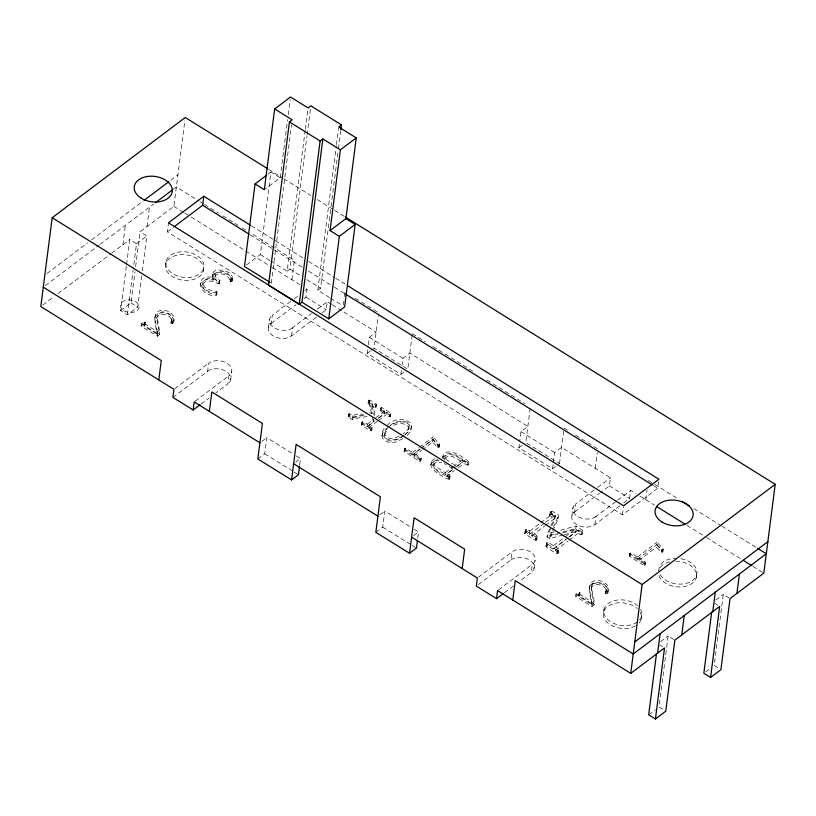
<?xml version="1.0" encoding="UTF-8"?>
<svg xmlns="http://www.w3.org/2000/svg" width="816" height="816" viewBox="0 0 816 816"><rect width="100%" height="100%" fill="white"/><g stroke="black" fill="none" stroke-linecap="round" stroke-linejoin="round"><path stroke-width="0.61" stroke-dasharray="4.08 3.06" d="M434.948 458.48C422.056 466.099 441.864 476.33 447.698 478.941L449.606 479.125L450.187 476.014L447.086 473.81L454.798 468.007M431.256 461.978C431.46 470.322 443.323 471.434 448.025 476.391L449.147 476.799L450.187 476.014M437.917 459.561C425.738 462.937 439.008 474.025 444.985 475.249L453.308 468.986L444.169 463.478M433.582 462.437L434.877 466.007L445.312 472.709L444.985 475.249M213.251 280.123L212.272 276.604L213.17 272.513A8.272 5.518 7.3 0 1 217.056 269.974L224.298 270.218L229.347 272.911A12.811 8.558 7.3 0 1 232.244 276.634L231.999 281.724L230.102 281.367C233.06 265.506 202.093 270.565 219.575 283.091L218.504 283.876C199.512 273.737 196.88 293.566 216.362 294.117L216.505 295.168C199.573 298.33 191.974 273.054 213.588 277.532L213.251 280.123C208.743 278.919 201.185 279.266 200.165 284.978M215.077 273.768L215.832 277.287L219.912 280.5L219.575 283.091M404.573 434.989C417.058 425.564 398.636 419.271 391.823 427.064M408.694 429.563C411.866 417.313 393.536 420.24 388.946 426.931M387.447 428.206C384.53 430.95 382.561 437.152 386.641 439.691A6.487 4.335 7.3 0 0 392.363 440.987L399.208 438.794L403.777 435.591M384.815 432.368L384.948 435.03L386.968 437.141A6.487 4.335 7.3 0 0 392.69 438.447L399.534 436.244M122.859 244.749L125.338 225.369M141.729 275.859L137.731 307.03L127.388 314.813L120.646 310.621L126.398 265.741M126.562 264.496L129.754 239.557L136.496 243.749L133.304 268.688M127.388 314.813L133.141 269.933M120.646 310.621L130.988 302.838L134.987 271.667M135.619 266.679L140.097 231.775L173.879 206.326L184.946 119.983M146.992 226.573L149.471 207.193M142.361 270.871L146.839 235.967L140.097 231.775M141.086 326.104L141.392 323.687L143.32 322.228L145.085 322.065L145.187 325.033L144.177 326.125L157.162 334.193C158.059 326.706 149.042 309.754 163.057 310.529C169.84 309.856 177.521 317.098 172.727 323.605L170.881 323.116L172.003 318.566C171.462 312.212 161.252 309.57 157.376 314.456L156.713 318.73L159.467 334.723L157.427 336.263L141.086 326.104L143.963 324.268L145.187 325.033M143.963 324.268L144.269 321.851M144.177 326.125L144.483 323.707L145.493 322.616M144.779 324.482L145.085 322.065M157.57 331.704L157.162 334.193L155.02 322.473L154.897 315.853M658.604 481.481L657.727 488.264L622.424 514.845L167.331 231.866L168.494 222.829M165.74 264.119L166.107 261.242M157.427 336.263L157.733 333.846L159.773 332.306L157.029 316.312M159.467 334.723L159.773 332.306M171.278 323.595L171.187 320.698M170.881 323.116L172.003 318.566M172.033 323.809L172.349 321.392L174.114 318.923M172.727 323.605L173.033 321.188M203.357 270.912A19.145 12.781 7.3 0 0 177.806 255.031A19.145 12.781 7.3 0 0 172.482 276.604A19.145 12.781 7.3 0 0 203.357 270.912L203.725 268.036A19.145 12.781 7.3 0 0 178.174 252.154A19.145 12.781 7.3 0 0 172.849 273.727A19.145 12.781 7.3 0 0 203.725 268.036M202.511 285.304C201.868 276.318 213.843 277.817 218.831 281.296L219.912 280.5M216.362 294.117L216.699 291.536C211.497 290.608 203.429 289.221 202.847 282.713M216.505 295.168L216.699 291.536M216.75 294.647L217.076 292.057M218.504 283.876L218.831 281.296M172.921 397.423L207.621 371.3L208.651 363.222A13.127 8.762 7.3 0 1 227.042 363.273A13.127 8.762 7.3 0 1 228.878 375.799L227.848 383.877L215.944 392.833M219.32 283.652L219.647 281.061M230.438 281.693L230.428 278.786M231.265 281.928L231.591 279.337L232.662 278.246M231.999 281.724L232.336 279.133M230.622 379.919L231.662 371.841M246.463 264.976L260.335 254.531L270.912 171.992L280.174 177.755L264.323 189.7M280.174 177.755L287.609 119.717M288.262 114.668L290.2 99.532M271.279 283.132L291.547 124.879M268.525 327.287L269.566 319.209M316.322 317.24L291.536 335.906A13.127 8.762 7.3 0 1 273.146 335.845A13.127 8.762 7.3 0 1 271.31 323.33L272.35 315.251L293.158 299.574M271.055 261.191L287.13 271.187L305.153 130.519M305.317 129.254L308.05 107.906M257.846 458.949L264.751 453.757L266.812 437.611L293.148 453.982M287.13 271.187L289.894 269.117L306.949 135.976M307.112 134.722L310.488 108.344M291.873 279.684L294.352 260.304L251.053 233.386M291.536 335.906L292.577 327.828L311.406 313.64M304.021 298.687L306.01 297.197L307.04 289.119L305.021 287.864M329.603 297.595L317.812 290.261L336.314 145.819M336.478 144.565L338.569 128.234M317.812 290.261L320.566 288.191L338.273 150.022M338.426 148.767L340.68 131.182M299.727 464.783L300.523 458.572L294.209 454.645M322.269 312.763L326.237 309.774L327.267 301.696L331.316 304.215M343.21 305.072L343.679 301.441M344.301 296.596L344.923 291.751M367.057 416.599L360.182 417.466L352.481 419.73L348.33 416.864L348.901 413.763L353.053 415.344L361.121 413.1M348.33 416.864L348.901 413.763M348.575 416.303L349.381 416.078L349.707 413.528M352.481 419.73L353.053 415.344M403.849 372.167L400.891 374.401L367.18 353.44L368.138 345.984M368.302 344.74L369.25 337.283L376.145 332.092L342.434 311.131M361.508 425.054L362.08 421.954L364.007 422.158L367.292 424.187L366.965 426.737L362.559 424.269L361.508 425.054L369.679 430.42L371.586 430.613L372.167 427.502L369.067 425.299L374.85 420.944M361.753 424.493L362.08 421.954M362.559 424.269L362.885 421.729M371.127 350.472L374.075 348.238L378.471 313.925M371.576 413.62L369.475 404.461L368.047 403.298L368.628 400.187L370.535 400.37L376.492 404.348L375.911 407.459L373.983 407.255L372.035 406.052L372.361 403.502L375.431 405.144L376.492 404.348M368.047 403.298L368.628 400.187M368.302 402.727L369.097 402.502L369.424 399.952M369.475 404.461L369.801 401.911L368.373 400.748M371.841 430.042L368.74 427.839L369.067 425.299M370.79 430.828L371.117 428.288L372.167 427.502M371.586 430.613L371.912 428.063M375.115 407.684L375.431 405.144M366.965 426.737L373.432 421.862L373.657 420.169M375.911 407.459L376.237 404.92M378.338 418.169L384.305 413.681L380.297 410.907L380.868 407.796L382.806 408L390.956 413.345L390.385 416.456L388.467 416.272L386.08 414.783L386.407 412.233L389.905 414.14L390.956 413.345M380.297 410.907L380.868 407.796M380.542 410.346L381.347 410.111L381.674 407.572M384.305 413.681L384.632 411.131L380.623 408.367M402.941 438.661L395.617 442.078L390.548 442.568A9.19 6.14 7.3 0 1 385.193 440.783C380.276 438.202 381.613 431.093 384.907 427.757M389.579 416.68L389.905 414.14M390.385 416.456L390.711 413.916M400.891 374.401L401.37 370.668M402.013 365.701L402.961 358.244L409.856 353.053L527.85 426.421L520.955 431.613L519.68 441.548M375.839 532.318L382.735 527.126L384.805 510.969L411.142 527.35M412.182 334.886L407.786 369.199L374.075 348.238M404.063 451.513L404.389 448.973L405.44 448.188L412.631 452.39L412.304 454.93L406.215 451.146L405.113 450.728L404.063 451.513L419.842 461.326L420.883 460.54L421.209 458L414.416 453.492L422.219 447.607M404.308 450.952L404.634 448.412M405.113 450.728L405.44 448.188M407.225 435.356C422.392 420.036 395.056 413.855 386.957 425.983M420.883 460.54L414.089 456.042L414.416 453.492M419.842 461.326L420.169 458.786L421.209 458M420.638 461.111L420.964 458.561M417.721 538.152L418.516 531.94L412.192 528.003M432.633 442.068L433.194 436.907L439.63 444.19L439.028 447.229L437.458 447.25L432.633 442.068L422.872 449.422M437.458 447.25L437.784 444.71L432.959 439.518L423.198 446.872M438.253 447.443L438.58 444.904L439.63 444.19M439.028 447.229L439.355 444.689M442.507 458.398C444.312 443.822 464.661 457.888 468.986 461.856L468.404 464.967L466.497 464.783L464.1 463.294L464.426 460.754L467.925 462.652L468.986 461.856M444.873 460.061C443.465 448.229 458.98 455.675 462.652 459.653L462.325 462.193L455.726 467.16M449.861 478.553L446.76 476.36L447.086 473.81M448.82 479.349L449.147 476.799M449.606 479.125L449.932 476.585M454.777 467.874L455.104 465.334L462.652 459.653M467.599 465.202L467.925 462.652M468.404 464.967L468.731 462.427M555.543 466.497L552.595 468.721L518.884 447.76L519.517 442.792M530.176 408.245L525.779 442.568L559.49 463.529L556.532 465.752M478.298 584.582L511.01 559.949L512.05 551.871A13.127 8.762 7.3 0 1 530.441 551.932A13.127 8.762 7.3 0 1 532.277 564.448L531.236 572.526L519.343 581.482M524.688 533.593L525.433 529.533L527.952 529.798L529.89 531.002L529.462 534.317L526.055 532.562L524.688 533.593L534.164 539.855L536.693 540.121L537.448 536.051L532.205 532.44L531.787 535.765L537.02 539.376M525.004 532.858L525.433 529.533M526.055 532.562L526.483 529.237M535.643 540.396L536.071 537.081L537.448 536.051M536.693 540.121L537.122 536.795M534.021 568.568L535.061 560.49M552.595 468.721L553.228 463.753M553.391 462.509L554.666 452.574L561.561 447.382L610.439 477.778L609.399 485.846L600.484 492.568M550.147 512.091L552.544 513.937L552.116 517.262L549.729 515.416L550.484 511.346L553.003 511.612L558.695 515.151L558.277 518.476L550.555 536.183L557.736 534.215M563.111 534.97L549.729 538.621L547.077 536.969L547.505 533.654L550.453 526.912M545.965 546.822L546.71 542.762L549.209 543.007L553.483 545.669L553.064 548.995L547.332 545.792L545.965 546.822L555.441 553.085L557.94 553.33L558.695 549.27L555.808 547.118L565.661 539.692M549.729 515.416L550.484 511.346M546.281 546.088L546.71 542.762M550.055 514.672L551.106 514.376L551.534 511.051M547.332 545.792L547.76 542.467M549.729 538.621L550.157 535.296L547.505 533.654M559.49 463.529L563.887 429.206M550.555 536.183L550.973 532.858L552.911 528.431M545.578 525.382L554.441 518.701L554.86 515.375L555.359 515.692L554.931 519.007L547.077 536.969M558.277 552.595L555.38 550.433L555.808 547.118M556.91 553.625L557.328 550.3L558.695 549.27M557.94 553.33L558.368 550.015M571.924 515.936L572.965 507.858M619.711 505.889L594.935 524.555A13.127 8.762 7.3 0 1 576.545 524.494A13.127 8.762 7.3 0 1 574.709 511.979L575.739 503.9L596.557 488.223M564.325 534.643L575.27 531.655L576.137 525.994L582.757 530.471L582.002 534.531L580.951 534.827L578.034 533.378L578.462 530.053L581.38 531.502L582.757 530.471M568.823 537.122L575.719 531.93L576.137 528.605L561.102 532.318M580.951 534.827L581.38 531.502M582.002 534.531L582.42 531.206M592.967 583.511L591.977 584.684C590.611 591.498 595.201 598.179 594.068 604.962L592.028 606.502L575.678 596.333L575.994 593.915L577.922 592.467L579.686 592.294L579.788 595.262L578.779 596.363L591.753 604.432C592.651 596.935 583.644 579.982 597.649 580.757C604.442 580.094 612.122 587.326 607.318 593.844L605.472 593.354L606.594 588.795C606.206 583.491 599.617 581.4 595.088 582.522C584.705 585.154 591.131 597.404 591.855 604.36M575.678 596.333L578.554 594.507L578.87 592.079M578.779 596.363L579.085 593.936L580.094 592.844M595.272 468.343L597.281 452.594M579.788 595.262L579.686 592.294M594.935 524.555L595.966 516.477L616.784 500.8M589.183 588.509L589.489 586.092M594.068 604.962L591.753 592.926L591.62 586.541M591.753 604.432L592.161 601.933M592.028 606.502L592.334 604.075L594.374 602.545M603.595 612.224L603.962 609.348M605.87 593.824L605.788 590.937M605.472 593.354L606.594 588.795M606.635 594.038L606.951 591.62L608.716 589.152M607.318 593.844L607.634 591.427M622.424 514.845L623.444 506.94M623.679 502.901L629.626 498.423L630.666 490.355L635.715 493.496M629.411 556.124L629.952 553.166L631.768 553.35L637.571 556.951L637.255 559.378L630.411 555.37L629.411 556.124L630.074 556.808L643.365 565.07L645.181 565.253L645.731 562.285L639.265 558.001L638.948 560.429L645.425 564.713M629.646 555.594L629.952 553.166M630.411 555.37L630.717 552.952M645.833 499.78L647.078 490.09M644.426 565.457L644.732 563.04L645.731 562.285M645.181 565.253L645.487 562.826M641.213 619.018L641.58 616.141M637.255 559.378L656.911 544.711L657.135 542.222L663.255 549.148L662.684 552.044L661.184 552.065L656.605 547.128L656.911 544.711L661.501 549.637L663.255 549.148M661.184 552.065L661.501 549.637M661.949 552.248L662.255 549.831M662.684 552.044L662.99 549.617M673.904 639.54L668.131 635.95L659.022 707.013L663.836 710.002M696.374 577.473L696.742 574.597M729.065 597.995L723.292 594.405L714.184 665.468L718.998 668.457M381.939 435.815L383.122 432.113L386.641 428.522M411.58 426.105L410.397 429.808L405.073 434.765M156.713 318.73L157.07 316.873C160.946 311.998 171.146 314.639 171.686 320.984M591.314 588.958L591.661 587.112C595.537 582.226 605.747 584.868 606.288 591.223M154.581 318.271C156.458 309.019 173.869 312.477 173.808 321.341M212.272 276.604L212.843 275.094A8.272 5.518 7.3 0 1 216.719 272.564L223.961 272.799L229.01 275.492A12.811 8.558 7.3 0 1 231.907 279.225L232.336 280.826M444.822 458.918C448.769 452.125 458.235 459.439 462.325 462.193M409.02 427.013L407.592 429.838L403.298 433.653M384.489 434.908L385.927 432.082L388.62 429.471M553.391 527.32L558.695 515.151M550.943 525.79L555.359 515.692M433.255 464.977L435.826 462.468L441.772 462.55M430.93 464.518C432.001 461.305 435.866 460.265 438.926 460.632M214.751 276.349C218.81 270.841 229.48 274.91 230.102 281.367M442.996 457.133C451.024 449.698 462.213 460.346 468.659 464.406M46.869 273.544L87.496 242.933M91.565 239.873L143.371 200.858M170.809 180.193L177.919 174.838M45.308 285.651L99.001 245.208M100.011 244.443L153.459 204.194M173.38 189.19L176.368 186.946L199.094 201.073M42.83 305.031L53.968 296.636M58.018 293.587L110.701 253.909M111.71 253.144L129.754 239.557M136.496 243.749L146.839 235.967M167.331 231.866L173.38 227.317M267.934 174.236L270.912 171.992M174.95 388.6L208.651 363.222M294.158 298.829L299.115 295.096M305.062 290.618L307.04 289.119M271.31 323.33L296.096 304.664M195.177 401.176L228.878 375.799M317.353 309.162L327.267 301.696M201.083 404.032L209.008 398.055M367.18 353.44L370.138 351.206M261.885 441.323L266.812 437.611M295.596 462.284L300.523 458.572M367.292 424.187L373.759 419.322M375.686 417.874L384.632 411.131M378.695 418.037L386.407 412.233M368.74 427.839L377.41 421.311M378.369 420.587L386.08 414.783M387.539 427.849C393.332 421.576 408.408 418.149 411.254 428.655M412.631 452.39L418.506 447.964M419.485 447.229L433.194 436.907M412.304 454.93L420.138 449.035M421.117 448.3L432.868 439.447L439.304 446.729M414.089 456.042L421.892 450.157M379.879 514.682L384.805 510.969M445.312 472.709L453.635 466.436M455.756 467.282L464.426 460.754M446.76 476.36L454.471 470.557M458.327 467.65L464.1 463.294M518.884 447.76L522.821 444.791M413.59 535.643L418.516 531.94M529.89 531.002L539.743 523.576M540.722 522.842L552.544 513.937M529.462 534.317L545.017 522.801M545.221 522.454L554.86 515.375M531.787 535.765L544.588 526.116M478.349 577.259L512.05 551.871M597.547 487.478L610.439 477.778M574.709 511.979L599.485 493.313M553.483 545.669L564.325 537.509M565.304 536.765L576.137 528.605M498.576 589.835L532.277 564.448M617.773 500.055L630.666 490.355M553.064 548.995L567.834 537.866M569.599 536.724L578.462 530.053M555.38 550.433L568.191 540.794M569.17 540.049L578.034 533.378M504.472 592.681L513.397 585.959M637.571 556.951L657.135 542.222M638.948 560.429L656.605 547.128M660.603 641.611L668.131 635.95M715.765 600.066L723.292 594.405M648.679 714.806L655.258 709.849M705.728 671.843L709.481 669.008M403.267 436.121L395.944 439.528L390.874 440.028A9.19 6.14 7.3 0 1 385.519 438.233L383.071 435.979L382.265 433.265M592.253 584.083C598.169 581.614 608.104 584.164 608.41 591.58M550.973 532.858L554.574 531.879M560.561 530.247L576.137 525.994M550.157 535.296L559.888 532.644M562.53 532.909L575.708 529.319L582.328 533.786M216.832 292.587C210.559 292.862 201.011 289.843 200.501 282.397M363.355 414.314L352.808 417.19L348.656 414.324M363.936 415.15L352.726 417.884L349.381 416.078M369.617 412.753L372.422 413.375L369.801 401.911M437.784 444.71L438.58 444.904M578.554 594.507L579.38 594.721M171.584 321.178L172.349 321.392M606.186 591.406L606.951 591.62M230.765 279.103L231.591 279.337M371.117 428.288L361.835 422.515M420.169 458.786L404.389 448.973M644.732 563.04L629.717 553.707M557.328 550.3L546.383 543.497M536.071 537.081L525.116 530.267M369.097 402.502L376.166 406.888M381.347 410.111L390.629 415.885M551.106 514.376L558.277 518.476M268.607 169.32L282.683 178.072M283.764 178.745L310.825 195.575M317.322 199.604L333.56 209.702M334.642 210.375L344.383 216.434M251.359 225.808L274.054 239.924M275.135 240.598L303.246 258.07M308.652 261.436L334.591 277.573M335.672 278.236L345.403 284.294M200.175 201.746L203.429 203.765M204.51 204.439L218.586 213.19M222.911 215.883L238.068 225.308M242.393 228.001L246.728 230.693M355.45 298.299L377.573 312.059M412.345 333.673L425.33 341.751M432.908 346.463L472.954 371.362M487.03 380.113L524.912 403.675M564.04 428.002L568.252 430.613M575.627 435.203L597.751 448.963M648.312 480.4L653.728 483.766M654.809 484.439L677.545 498.576M693.784 508.674L720.844 525.494M721.925 526.167L756.565 547.709M250.196 234.855L302.083 267.118M308.57 271.157L333.438 286.61M334.519 287.283L344.25 293.332M653.412 485.571L657.727 488.264M289.894 269.117L300.472 275.696M306.816 279.633L320.566 288.191M260.335 254.531L269.984 260.528M330.674 298.268L342.465 305.592M173.879 206.326L183.62 212.384M184.712 213.058L190.118 216.424M191.199 217.097L271.3 266.903M272.391 267.577L299.962 284.723M332.326 304.837L341.425 310.498M639.764 496.006L654.493 505.165M686.97 525.361L705.371 536.806M706.452 537.479L741.091 559.011M752.995 566.416L763.817 573.148M306.01 297.197L326.237 309.774M609.399 485.846L629.626 498.423M369.25 337.283L402.961 358.244M520.955 431.613L554.666 452.574M714.877 603.391L717.764 605.186M455.104 465.334L447.056 460.112L445.148 456.379M130.988 302.838L137.731 307.03M144.483 323.707L157.468 331.775M579.085 593.936L592.069 602.014M659.705 644.936L662.602 646.731M141.392 323.687L157.733 333.846M575.994 593.915L592.334 604.075M264.751 453.757L293.189 471.444M294.239 472.097L298.452 474.718M382.735 527.126L411.182 544.813M412.233 545.465L416.446 548.087M656.819 544.639L662.939 551.565M213.588 277.532L212.599 274.023M443.557 458.908L442.833 455.848M372.361 403.502L375.401 416.67M372.035 406.052L374.248 415.63M372.494 417.659L373.432 421.862M595.966 516.477A13.127 8.762 7.3 0 1 577.585 516.426A13.127 8.762 7.3 0 1 575.739 503.9M292.577 327.828A13.127 8.762 7.3 0 1 274.186 327.767A13.127 8.762 7.3 0 1 272.35 315.251M207.621 371.3A13.127 8.762 7.3 0 1 226.001 371.351A13.127 8.762 7.3 0 1 227.848 383.877M640.601 609.46A19.145 12.781 7.3 0 1 621.761 625.495A19.145 12.781 7.3 0 1 605.768 605.758A19.145 12.781 7.3 0 1 637.49 605.625M640.234 612.337A19.145 12.781 7.3 0 1 637.153 624.791M635.45 625.903A19.145 12.781 7.3 0 1 608.236 623.21A19.145 12.781 7.3 0 1 609.98 605.013A19.145 12.781 7.3 0 1 637.123 608.501M675.668 561.163A19.145 12.781 7.3 0 1 696.527 574.138A19.145 12.781 7.3 0 1 679.463 586.99A19.145 12.781 7.3 0 1 658.604 574.015M669.681 561.826A19.145 12.781 7.3 0 0 658.767 570.68L659.134 567.803A19.145 12.781 7.3 0 1 676.036 558.287M681.013 558.746A19.145 12.781 7.3 0 1 692.682 580.37A19.145 12.781 7.3 0 1 660.113 574.484M511.01 559.949A13.127 8.762 7.3 0 1 529.4 560A13.127 8.762 7.3 0 1 531.236 572.526M123.818 310.651A9.404 6.283 7.3 0 0 138.995 307.856A9.404 6.283 7.3 0 0 126.439 300.053A9.404 6.283 7.3 0 0 123.818 310.651"/><path stroke-width="1.22" d="M267.526 168.647L185.263 117.494L52.183 217.719L40.8 306.551L173.961 389.354L172.921 397.423L193.147 409.999L200.093 404.777M158.783 379.919L161.272 360.539L43.279 287.171M174.389 226.552L202.633 205.285L203.796 196.238L250.277 225.134M193.147 409.999L194.188 401.931L259.916 442.802M209.355 411.356L211.834 391.976L262.405 423.422L257.846 458.949L291.557 479.91L298.452 474.718L299.574 466.028M265.955 175.726L255.051 183.937L244.474 266.475L270.208 282.469M340.843 129.928L341.486 124.899L310.814 105.825L308.05 107.906L290.527 97.002L274.666 108.946L264.323 189.7L255.051 183.937M274.666 108.946L292.189 119.85L289.435 121.931L268.515 285.212L299.197 304.286L301.951 302.206L322.871 138.924L340.394 149.828L330.052 230.581L339.323 236.344L328.756 318.872L301.951 302.206M299.197 304.286L320.107 141.005L322.871 138.924M291.557 479.91L296.116 444.383L380.389 496.791L375.839 532.318L409.55 553.279L416.446 548.087L417.404 540.631M330.052 230.581L345.913 218.637L356.255 137.884L338.732 126.98L341.486 124.899M345.913 218.637L355.184 224.4L344.607 306.928L328.756 318.872M409.55 553.279L414.1 517.752L464.671 549.188L462.182 568.568M411.621 537.132L477.35 578.003L476.32 586.082L496.546 598.658L497.576 590.58L630.737 673.373L664.53 647.935L655.421 718.998L648.679 714.806L656.503 653.708M512.754 600.015L515.233 580.635L633.216 653.993L766.306 553.768L757.646 548.383M630.737 673.373L642.121 584.552L775.2 484.316L345.464 217.107M657.635 653.126L660.113 633.746M681.768 634.95L684.247 615.57M711.674 612.163L703.841 673.251L710.583 677.443L720.926 669.661L730.034 598.597L763.817 573.148L775.2 484.316M712.796 611.582L715.275 592.192M710.583 677.443L719.692 606.38L674.873 640.142L665.764 711.205L655.421 718.998M736.93 593.405L739.408 574.015M144.391 200.093L168.769 181.723M155.448 202.694L172.38 189.944M203.796 196.238L168.494 222.829L623.587 505.808L658.889 479.216L347.565 285.631M340.394 149.828L356.255 137.884M339.323 236.344L355.184 224.4M496.546 598.658L503.482 593.426M634.766 641.896L767.856 541.671M289.435 121.931L320.107 141.005M681.87 501.269L689.449 505.981M202.633 205.285L249.115 234.182M345.331 294.005L652.331 484.898M656.656 506.512L684.797 524.015M743.254 560.357L751.913 565.743M52.183 217.719L642.121 584.552M293.627 463.763L377.91 516.171M141.209 198.186A19.145 12.781 7.3 0 0 172.084 192.494A19.145 12.781 7.3 0 0 146.533 176.613A19.145 12.781 7.3 0 0 141.209 198.186M662.041 522.036A19.145 12.781 7.3 0 0 692.906 516.344A19.145 12.781 7.3 0 0 667.366 500.463A19.145 12.781 7.3 0 0 662.041 522.036"/></g></svg>
